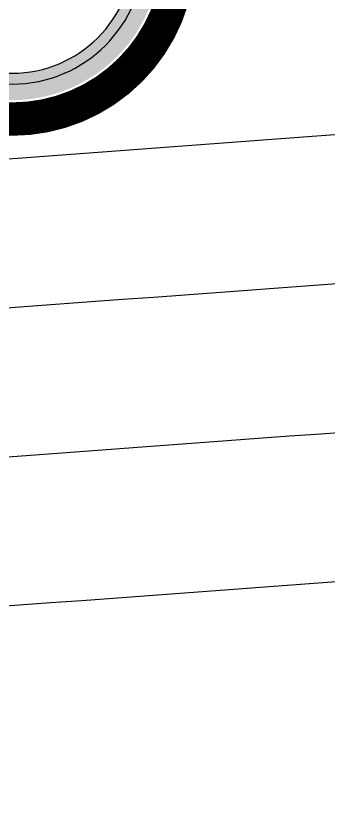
# Model space of a CAD drawing. Header units: inches. Extents: x 0 to 1813292486, y 0 to 3473589894.
# Drawn here: x 600638687.5 to 600638827.9, y 3473201985.4 to 3473202336.6 of the extents above; entities that cross this region are included whole.
import ezdxf
from ezdxf.enums import TextEntityAlignment as Align

# ---------------------------------------------------------------- set-up
doc = ezdxf.new("R2010")
doc.units = ezdxf.units.IN
doc.header["$LTSCALE"] = 1000
doc.header["$MEASUREMENT"] = 0
for name, color, linetype in [('A-Anno-Note', 241, 'Continuous'), ('AX-MALL-P02-200$0$A-Anno-Note', 241, 'Continuous'), ('AX-MALL-WALL-P02$0$A-Anno-Note', 241, 'Continuous'), ('AX-MALL-WALL-P02-QT$0$A-Curt', 151, 'Continuous'), ('AX-MALL-WALL-P02-QT$0$A-Detl-Patt', 8, 'Continuous'), ('AX-MALL-WALL-P02-QT$0$A-Detl-Thin', 131, 'Continuous'), ('PX-MALL-P02-LG$0$P-Airr-Pipe', 140, 'Continuous'), ('PX-MALL-P02-LG$0$P-Pipe-Risr', 7, 'Continuous'), ('PX-MALL-P02-LG$0$P-Pipe-Risr-Arch', 6, 'Continuous'), ('PX-MALL-P02-LG$0$P-Pipe-Risr-W100', 6, 'Continuous'), ('PX-MALL-P02-LG$0$P-Pipe-Risr-W50', 6, 'Continuous')]:
    doc.layers.add(name, color=color, linetype=linetype)
doc.styles.add('PX-MALL-P02-LG$0$jzfz', font='gbenor.shx', dxfattribs={"bigfont": 'gbcbig.shx'})

# ---------------------------------------------------------------- blocks, each defined once
blk = doc.blocks.new('AX-MALL-WALL-P02-QT$0$tj')
at = {"layer": 'AX-MALL-WALL-P02-QT$0$A-Detl-Patt'}
h = blk.add_hatch(dxfattribs=at)
h.set_pattern_fill('STEEL', color=256, scale=100.0000000000001, angle=50.43183869082386)
h.set_pattern_definition([(75.00000000004839, (-14278.19445574284, 156289.8254051208), (-153.3407249234246, 41.08752340989569), []), (75.00000000004839, (-14317.88195610046, 156358.5661673546), (-153.3407249234246, 41.08752340989569), [])])
edge = h.paths.add_edge_path()
edge.add_arc((274302.9537697641, 370915.3693751197), 354853.2281302969, 270.9601093956941, 275.9513128638887)
edge.add_line((311095.3180618286, 17974.67259407043), (323404.2928284407, 17664.898229599))
edge.add_arc((337498.5854798314, -5423.033113246463), 27049.98445535583, 84.4296474408203, 121.40245730350341, ccw=False)
edge.add_line((340124.270958662, 21499.21483898163), (352435.6233639717, 23411.5238032341))
edge.add_line((352435.6233639717, 23411.5238032341), (352460.3320846558, 23263.57286787033))
edge.add_arc((262948.9762239404, 558936.3422532297), 543099.989586636, 279.486523026639, 288.5053300047131)
edge.add_line((435325.042740941, 43917.80823612213), (435185.9318172932, 44187.60760259628))
edge.add_arc((262948.9762341097, 558936.342259489), 542799.9895904897, 279.51816553668203, 288.50044427399206, ccw=False)
edge.add_line((352706.5441896915, 23608.95860147476), (352681.7270303965, 23756.88773488998))
edge.add_line((352681.7270303965, 23756.88773488998), (340117.7681742907, 21803.84383869171))
edge.add_arc((337510.0970116529, -5455.006554111635), 27383.29552171703, 84.53552636432372, 121.2026843873002)
edge.add_line((323323.7129554749, 17967.02113437653), (311085.7617697716, 18275.00808191299))
edge.add_arc((274273.8104503512, 371474.5356685471), 355112.6948552598, 270.96411062040687, 275.9501261722048, ccw=False)
edge.add_line((280248.9759351015, 16412.11376953125), (280248.9759185314, 16111.96136569977))
blk = doc.blocks.new('AX-MALL-WALL-P02-QT')
at = {"layer": 'AX-MALL-WALL-P02-QT$0$A-Curt'}
for centre, radius, start, end in [((600585645.7415438, 3473560475.326977), 539800.0115628176, 253.7635204644585, 253.8590201897459), ((600585645.7415186, 3473560475.326979), 539866.6782241007, 253.7635204670603, 253.8590306781808), ((600585645.7415106, 3473560475.327), 539933.3449090678, 253.7635204685048, 253.8590411628647), ((600585645.7415395, 3473560475.326967), 540000.0115519778, 253.7635204645837, 253.8590516395778)]:
    blk.add_arc(centre, radius, start, end, dxfattribs=at)
at = {"layer": 'AX-MALL-WALL-P02-QT$0$A-Detl-Thin', "rotation": 339.5681613091762}
blk.add_blockref('AX-MALL-WALL-P02-QT$0$tj', (600144118.6961328, 3473128496.287411), dxfattribs=at)
blk = doc.blocks.new('AX-MALL-WALL-P02')
at = {"layer": 'AX-MALL-WALL-P02$0$A-Anno-Note'}
blk.add_blockref('AX-MALL-WALL-P02-QT', (0, 0), dxfattribs=at)
blk = doc.blocks.new('PX-MALL-P02-LG$0$P-Risr')
at = {"layer": 'PX-MALL-P02-LG$0$P-Pipe-Risr-W50'}
h = blk.add_hatch(color=0, dxfattribs=at)
edge = h.paths.add_edge_path()
edge.add_ellipse((0, 0), major_axis=(47.05795628796547, 47.05795628796547), ratio=0.9999999999999695, start_angle=225.0000000000009, end_angle=405.0000000000009, ccw=False)
edge.add_ellipse((0, 0), major_axis=(47.05795628796764, 47.05795628796764), ratio=0.9999999999998785, start_angle=133.9675974886221, end_angle=225.0000000000035, ccw=False)
edge.add_line((-66.53919663240958, 1.199087783927098), (-54.4367953546693, 1.199087783927098))
edge.add_ellipse((0, 0), major_axis=(-38.50196423560672, 38.50196423560672), ratio=0.9999999999999859, start_angle=43.73814098242129, end_angle=134.9999999999996)
edge.add_ellipse((0, 0), major_axis=(38.50196423561096, 38.50196423561096), ratio=0.9999999999998216, start_angle=225.0000000000051, end_angle=405.0000000000051)
edge.add_ellipse((0, 0), major_axis=(38.50196423560679, 38.50196423560679), ratio=0.9999999999999831, start_angle=45.00000000000048, end_angle=133.7381409824204)
edge.add_line((-54.43679535467527, 1.199087783927098), (-66.53919663241555, 1.199087783927098))
edge.add_ellipse((0, 0), major_axis=(-47.05795628796762, 47.05795628796762), ratio=0.9999999999998742, start_angle=-45.00000000000358, end_angle=43.967597488629224, ccw=False)
at = {"layer": 'PX-MALL-P02-LG$0$P-Pipe-Risr-Arch', "ltscale": 0.7}
blk.add_circle((0, 0), 59.29000000000001, dxfattribs=at)
at = {"layer": 'PX-MALL-P02-LG$0$P-Pipe-Risr-W100', "color": 0, "const_width": 15}
blk.add_lwpolyline([(-75, 0, 1), (75, 0, 1)], format="xyb", close=True, dxfattribs=at)
at = {"layer": 'PX-MALL-P02-LG$0$P-Pipe-Risr-W50'}
blk.add_circle((0, 0), 54.45000000000001, dxfattribs=at)
at = {"layer": 'PX-MALL-P02-LG$0$P-Pipe-Risr', "style": 'PX-MALL-P02-LG$0$jzfz', "width": 0.6, "flags": 1}
for tag, p in [('SYS-MARK', (0.3310501334344735, -45.65933377496549)), ('RANGE', (0.3337570973526454, -45.67887874227017))]:
    blk.add_attdef(tag, text='', height=0.015625, dxfattribs=at).set_placement(p, align=Align.MIDDLE)
blk = doc.blocks.new('PX-MALL-P02-LG')
at = {"layer": 'PX-MALL-P02-LG$0$P-Airr-Pipe', "xscale": -1, "rotation": 69.56816130750386}
blk.add_blockref('PX-MALL-P02-LG$0$P-Risr', (600434854.2182007, 3473042260.874844), dxfattribs=at)
blk = doc.blocks.new('AX-MALL-P02-200')
at = {"layer": 'AX-MALL-P02-200$0$A-Anno-Note'}
blk.add_blockref('AX-MALL-WALL-P02', (0, 0), dxfattribs=at)
blk.add_blockref('PX-MALL-P02-LG', (0, 0), dxfattribs=at)

msp = doc.modelspace()

# ---------------------------------------------------------------- block references
at = {"layer": 'A-Anno-Note', "rotation": 20.43183869077545}
msp.add_blockref('AX-MALL-P02-200', (1250392458.527329, 9048125.682563305), dxfattribs=at)

doc.saveas('drawing.dxf')
